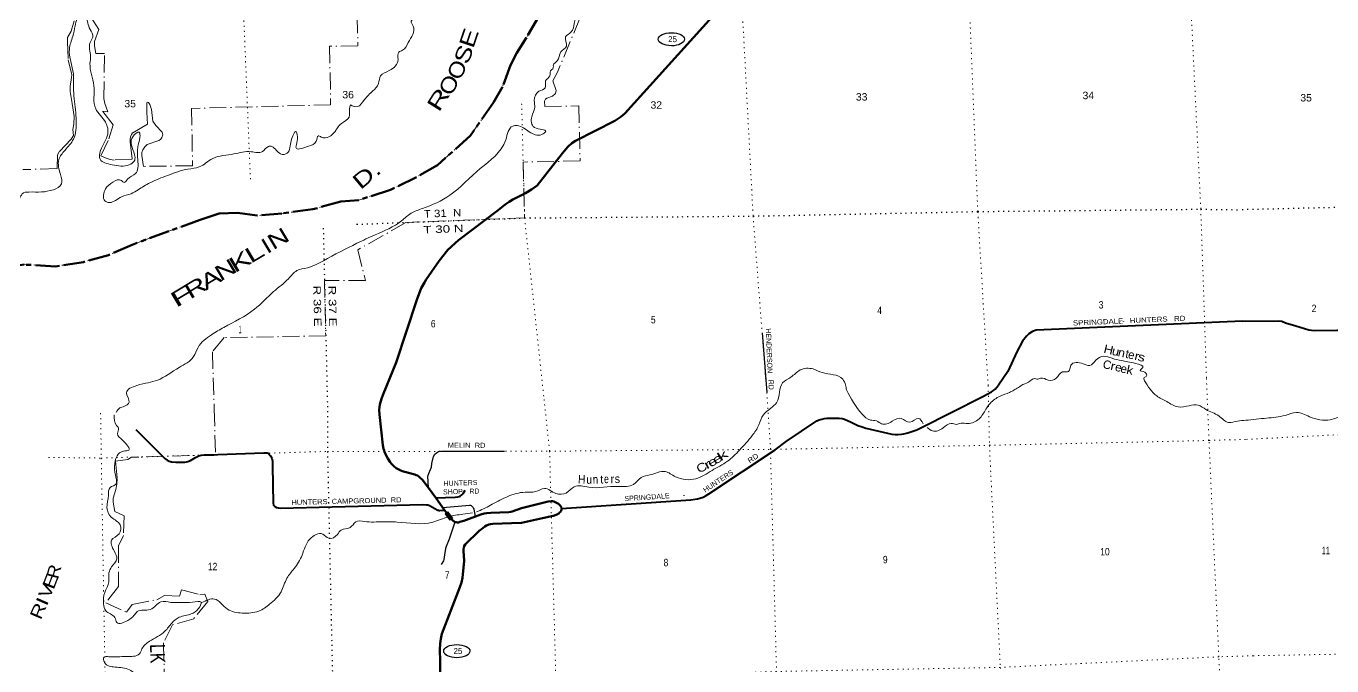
# Model space of a CAD drawing. Header units: feet. Extents: x 489137 to 739700, y 189004 to 379547.
# Drawn here: x 678686 to 709501, y 233906 to 248995 of the extents above; entities that cross this region are included whole.
import ezdxf
from ezdxf.enums import TextEntityAlignment as Align

# ---------------------------------------------------------------- set-up
doc = ezdxf.new("R2010")
doc.units = ezdxf.units.FT
doc.header["$LTSCALE"] = 80
for name, pattern in [('DOT_DASHED', [7.7, 5, -1.2, 0.3, -1.2]), ('DOTTED', [1.5, 0.3, -1.2]), ('LONG_DASH_SHORT_DASH', [9.9, 6, -1.2, 1.5, -1.2])]:
    doc.linetypes.add(name, pattern=pattern)
for name, color, linetype, lineweight in [('11', 7, 'LONG_DASH_SHORT_DASH', 60), ('17', 7, 'Continuous', 25), ('23', 7, 'Continuous', 70), ('26', 7, 'Continuous', 40), ('29', 7, 'Continuous', 25), ('39', 7, 'Continuous', 13), ('44', 7, 'DOT_DASHED', 13), ('59', 7, 'Continuous', 13), ('6', 7, 'DOTTED', 25), ('7', 7, 'DOTTED', 13)]:
    doc.layers.add(name, color=color, linetype=linetype, lineweight=lineweight)
for name, color, linetype in [('27', 7, 'Continuous'), ('30', 7, 'Continuous'), ('41', 7, 'Continuous')]:
    doc.layers.add(name, color=color, linetype=linetype)

msp = doc.modelspace()

# ---------------------------------------------------------------- linework, layer by layer
at = {"layer": '11'}
for points in [[(690772.86, 249197.59), (690495.41, 248728.04), (690262.96, 248365), (690119.08, 248071.48), (689929.78, 247560.35), (689717.69, 247191.9), (689173.62, 246416.79), (688397.06, 245714.96), (687897.5, 245434.17), (687287.63, 245131.64), (686534.38, 244893.16), (686113.66, 244857.33), (685453.47, 244674.38), (684717.81, 244577.87), (684136.17, 244524.71), (683675.69, 244594.66)], [(683675.69, 244594.66), (683244.23, 244578.69), (682794.92, 244428.82), (681185.08, 243839.42), (680629.83, 243595.22), (680041.72, 243430.76), (679382.94, 243328.65), (678638.73, 243371.24), (678391.75, 243330.93), (678136.92, 243221.69), (677791.96, 243028.73), (676606.21, 242456.08)]]:
    msp.add_lwpolyline(points, dxfattribs=at)
at = {"layer": '17'}
for centre in [(693914.52, 248685.38), (688850.4, 234253.82)]:
    msp.add_ellipse(centre, major_axis=(309.24, -1), ratio=0.500121, dxfattribs=at)
at = {"layer": '23'}
for p, q in [((688351.88, 237871.74), (688562.79, 237581.48)), ((688562.79, 237581.48), (688713.6, 237373.93))]:
    msp.add_line(p, q, dxfattribs=at)
for points in [[(696273.27, 250766.93), (692814.45, 246934.5), (692724.12, 246856.84), (692577.79, 246763.22), (691654.62, 246286.94), (691561.68, 246230.6), (691469.27, 246151.66), (691342.92, 246002.13), (690743.95, 245239.38), (690615.96, 245140.3), (690473.27, 245058.93), (690175.39, 244907.89), (690088.12, 244852.91), (689993.61, 244786.87), (689822.24, 244656.08), (688890.61, 243943.18), (688639.65, 243714.88), (688436.05, 243457.81), (688129.26, 243021.66), (688085.2, 242950.62), (688012.81, 242815.89), (687904.71, 242539.68), (687415.71, 241063.38), (687350.98, 240891.72), (687103.61, 240293.75), (687072.28, 240201.83), (687031.72, 240070.42)], [(687031.72, 240070.42), (687021.09, 239942.69), (687024.87, 239836.68), (687103.17, 239110.57), (687121.36, 239024.59), (687134.47, 238982.39), (687146.98, 238950.54), (687178.12, 238884.51), (687224.91, 238795.7), (687279.99, 238708.44), (687310.54, 238668.71), (687361.67, 238615.2), (687420.27, 238570.17), (687462.9, 238544.99), (687511.08, 238521.06), (687548.02, 238505.85), (687592.44, 238491.25), (687859.26, 238417.57), (687891.98, 238405.71), (687923.5, 238392.33), (687961.34, 238365.83), (687995.39, 238335.54), (688034.83, 238298.38), (688180.57, 238107.5), (688351.88, 237871.74)], [(688713.6, 237373.93), (688761.58, 237326.58), (688776.01, 237315.07), (688794.69, 237304.82), (688810.52, 237297.81), (688836.31, 237291.57), (688862.8, 237287.78), (688876.67, 237288.02), (688889.29, 237289.67), (688924.28, 237300.08), (689012.26, 237325.64), (689418.64, 237479.41), (689491.84, 237498.85), (689556.22, 237509.02), (689651.37, 237517.65), (690074.55, 237532.09), (690128.44, 237539.55), (690158.71, 237549.01), (690374.07, 237623.08), (690439.65, 237644.61), (691004.08, 237783.91), (691080.03, 237791.32), (691110.3, 237787.54), (691140.57, 237781.86), (691201.11, 237753.46), (691248.41, 237725.07), (691263.44, 237711.96), (691287.92, 237684.57), (691302.98, 237664.32), (691318.41, 237641.78), (691324.11, 237620.38)], [(691324.11, 237620.38), (691325.97, 237613.38), (691323.34, 237592.9), (691311.86, 237565.81), (691293.81, 237539.55), (691277.16, 237521.4), (691255.97, 237501.69), (691229.55, 237483.45), (691193.54, 237465.73), (691128.74, 237442.9), (691126.79, 237440.81), (690873.6, 237387.25)], [(690873.6, 237387.25), (690375.66, 237281.9), (690143.98, 237271.98), (689700.64, 237256.84), (689648.25, 237251.18), (689604.4, 237238.57), (689554.27, 237218.69), (689510.76, 237190.3), (689429.41, 237129.72), (689381.45, 237092.49), (689043.59, 236765.97), (689024.56, 236732.19), (689015.1, 236698.12), (689007.53, 236652.69), (689008.33, 236617.37), (689022.32, 236385.64), (688985.74, 235980.56), (688958.35, 235872.77), (688922.6, 235762.36), (688500.52, 234661.25), (688470.03, 234543.5), (688455.12, 234430.31), (688452.67, 234284.46), (688453.65, 234019.99), (688443, 232032.79)]]:
    msp.add_lwpolyline(points, dxfattribs=at)
at = {"layer": '26'}
for points in [[(707394.48, 242034.16), (702523.23, 241824.75), (702435.24, 241795.07), (702346.47, 241736.58), (702293.86, 241683.08), (702196.6, 241560.41), (702065, 241314.14), (701853.45, 240847.42), (701630.75, 240523.89)], [(707394.48, 242034.16), (708233.36, 242043.89), (708317.69, 242033.34), (708406.59, 242000.26), (708647.24, 241923.67), (708953.68, 241829.42), (709017.18, 241819.94), (709083.69, 241815.35), (709615.98, 241823.06), (709749.56, 241822.43), (709796.99, 241817.16), (709849.7, 241810.13), (709907.68, 241794.3), (710145.39, 241698.52), (712246.54, 240859.62)], [(691324.11, 237620.38), (694369.53, 237823.59), (694471.88, 237837.1), (694531.59, 237846.79), (694586.46, 237859.71), (694663.93, 237888.78), (694738.05, 237922.26), (694797.88, 237959.83), (696366.5, 239002.22), (696620.12, 239197.3), (697342.86, 239682.86), (697400.31, 239707.95), (697463.25, 239727.32), (697522.96, 239740.24), (697587.2, 239748.61), (697871.57, 239751.55), (697940.96, 239743.47), (697999.06, 239724.09), (698159.38, 239651.88), (698315.39, 239577.14), (698413.6, 239540.28), (698500.99, 239514.16), (699118.27, 239371.72), (699195.78, 239363.16), (699258.72, 239363.16), (699344.26, 239368.01), (699398.1, 239379.71), (699497.58, 239401.92), (699565.37, 239422.91), (699706.26, 239475.07), (699799.38, 239516.58), (701266.59, 240258.98), (701467.72, 240366.18), (701514.16, 240399.11), (701551.28, 240434.64), (701630.75, 240523.89)], [(681272.52, 239480.3), (681961.79, 238798.48), (682015.84, 238757.57), (682061.48, 238734.13), (682116.14, 238721.26), (682216.21, 238711.76), (682434.49, 238711.6), (682470.67, 238714.83), (682506.04, 238722.87), (682566.33, 238750.22), (682686.39, 238822.78), (682762.48, 238856.4), (682817.96, 238874.1), (682887.19, 238879.98), (683121.44, 238887.17), (683211.28, 238891.15), (684293.88, 238927.55), (684376.48, 238927.55), (684399, 238922.54), (684456.43, 238861.93), (684486.05, 238808.14), (684498.71, 238737.39), (684502.61, 238616.39), (684516.6, 237743.12), (684527, 237698.7), (684555.18, 237665.9), (684598.48, 237641.12), (684635.57, 237630.5), (684691.48, 237626.18), (688049.99, 237710.2), (688133.35, 237706.13), (688162.88, 237701.25), (688186.41, 237694.87), (688203.14, 237688.02), (688223.92, 237678.16), (688386.7, 237585.45), (688403.01, 237578.09), (688417.39, 237574.64), (688430.04, 237573.49), (688451.41, 237574.18), (688562.79, 237581.48)], [(688352.08, 237869.55), (688811.61, 237883.52), (688876.16, 237891.14), (688903.49, 237899.18), (688932.18, 237911.32), (688971.02, 237939.4), (689003.82, 237972.78), (689051.05, 238048.04)]]:
    msp.add_lwpolyline(points, dxfattribs=at)
at = {"layer": '29'}
msp.add_line((696056.72, 241764.25), (696164.04, 240352.97), dxfattribs=at)
for points in [[(688181.4, 238106.41), (688167.81, 238380.91), (688187.06, 238439.25), (688230.73, 238537.41), (688249.93, 238592.04), (688262.03, 238680.29), (688298.16, 238847.63), (688335.25, 238902.1), (688372.64, 238933.99), (688420.58, 238965.02), (688487.88, 238971.79), (689971.97, 238968.71)], [(688522.02, 237637.59), (689152.84, 237697.97), (689170.55, 237696.66), (689188.51, 237687.68), (689215.07, 237664.58), (689235.67, 237640.49), (689254.62, 237599.8), (689282.38, 237427.85)], [(688805.08, 237299.13), (688667.79, 236891.2), (688597.97, 236722.65), (688585.6, 236675.21), (688562.77, 236524.66), (688544.08, 236412.58), (688533.49, 236381.88), (688483.29, 236294.65)]]:
    msp.add_lwpolyline(points, dxfattribs=at)
at = {"layer": '39'}
for points in [[(687858.33, 269537.01), (687868.91, 269408.15), (687805.52, 269143.47), (687784.66, 268817.66), (687617.91, 267931.53), (687601.15, 267718.94), (687446.28, 267184.56), (687352.44, 266579.6), (687209.29, 265769), (687183.61, 265465.24), (687249.35, 265203.02), (687196.78, 265090.14), (687042.58, 264939.41), (687038.86, 264872.65), (687118.22, 264855.21), (687234.11, 264889.52), (687376.44, 264631.61), (687466.53, 264501.43), (687992.04, 263444.96), (688052.1, 263224.65), (688112.15, 262814.08), (688132.47, 262132.28), (688215.59, 261547.6), (688330.69, 261087.2), (688397.45, 260853.28), (688276.32, 260738.02), (688200.86, 260644.54), (688319.7, 260537.61), (688473.88, 260286.54), (688581.33, 260043.93), (688598.11, 259796.16), (688675.77, 259481.85), (688665.69, 259251.32), (688444.84, 258813.58), (688407.28, 258618.44), (688444.29, 258254.27), (688552.09, 258116.67), (688512.69, 257973.96), (688447.28, 257824.29), (688539.12, 257623.55), (688575.67, 257445.12), (688658.71, 257092.63), (688631.72, 256998.82), (688603.04, 256838.31), (688635.27, 256552.71), (688634.79, 256106.47), (688573.38, 255785.31), (688535.43, 255428.63), (688549.28, 255091.92), (688558.94, 254759.1), (688603.92, 254455.77), (688558.99, 254355.27), (688585.04, 254073.5), (688562.15, 253862.71), (688582.6, 253661.37), (688580.17, 253407.02), (688568.11, 253232.95), (688542.4, 253102.84), (688571.66, 253017.03), (688547.5, 252842.55), (688535.47, 252725.02), (688479.23, 252601.92), (688582.6, 252489.74), (688559.15, 252338.17), (688506.84, 252045.6), (688442.88, 251912.14), (688457.78, 251660.26), (688407.76, 251474.78), (688307.82, 251273.44), (688338.07, 251159.4), (688273.69, 250922.95), (688256.72, 250716.41), (688222.48, 250426.48), (688102.2, 250056.85), (687961.58, 249979.28), (687966.68, 249834.08), (687938.7, 249653.41), (687911.71, 249444.5), (687862.08, 249190.38), (687773.89, 249114.64), (687820.41, 248997.12), (687702.93, 248605.37), (687569.95, 248425.09), (687482.64, 248381.68), (687462.52, 248207.34), (687257.62, 247947.83), (687052, 247823.59), (686999.97, 247638.04), (686868.72, 247465.9), (686669.97, 247261.13), (686504.16, 247095.86), (686339.26, 247134.56)], [(680260.73, 250934.01), (680130.31, 250715.03), (680041.23, 250606.95), (680042.19, 250292), (680108.96, 250173.17), (680191.36, 249953.92), (680117, 249656.55), (679940.86, 249325.36), (679842.92, 249003.66), (679787.27, 248754.67), (679707, 248453.05), (679802.29, 247866.78), (679803.26, 247551.82), (679822.83, 247281.94), (679869.4, 246760.6), (679803.68, 246332.29), (679599.06, 246064.72), (679457.34, 245845.77), (679498.04, 245491.82), (679519.8, 245274.51), (679328.8, 245136.63), (678751.26, 245082.26), (678593.23, 245040.44), (678555.16, 244974.5), (678508.61, 244920.39), (678118.49, 244933.1), (677853.48, 244948.13), (677662.57, 245094.96), (677508.64, 245281.43), (677243.34, 245419.62), (676855.21, 245375.87), (676582.41, 245382.55), (676515.6, 245435.9)], [(686339.26, 247134.56), (686319.84, 247055.14), (686308.85, 246850.83), (686126.55, 246695.08), (686033.15, 246594.92), (685977.51, 246512.23), (685649.1, 246377.66), (685583.43, 246407.69), (685531.36, 246280.7), (685347.79, 246161.25), (685065.09, 246105), (685089.6, 246384.49), (685046.82, 246510.21), (685000.34, 246454.08), (684912.85, 246127.99), (684848.75, 245998.56), (684691.89, 245981), (684487.89, 246155.64), (684402.99, 246158.75), (684261.97, 246034.73), (683999.54, 246033.7), (683587.5, 245981.03), (683088.64, 245870.84), (682770.49, 245674.04), (682505.79, 245622.45), (682028.44, 245474.64), (681606.53, 245300.49), (681329.74, 245133.39), (681163.39, 245040.79), (680937.79, 244968.35), (680651.73, 244835.26), (680547.4, 244874.04), (680559.74, 245155.13), (680733.83, 245314.62), (680934.28, 245355.9), (681000.65, 245305.71), (681076.67, 245383.05), (681267.82, 245516.89), (681323.32, 245833.8), (681320.48, 246144.65), (681371.03, 246372.55), (681356.77, 246491.18), (681201, 246384.82), (681215.49, 246060.82), (681235.51, 245810.47), (681121.17, 245725.83), (680713.33, 245725.81), (680432.25, 245853.36), (680441.02, 246063.65), (680613.3, 246447.21), (680561.04, 246728.07), (680327.82, 247045.06), (680286.45, 247590.8), (680193.42, 248112.55), (680207.64, 248282.65), (680194.22, 248607.26), (680258.4, 248734.68), (680195.42, 248918.25), (680139.69, 249067.75), (680139.45, 249330.36), (680279.59, 249640.79), (680359.66, 249981.26), (680399.7, 250211.58), (680148.36, 250315.87), (680185.47, 250581.67), (680252.06, 250774.86), (680290.25, 250932.59), (680261.94, 250933.63)], [(692316.32, 249928.5), (692092.73, 249741.04), (691799.1, 249478.46), (691692.34, 249299.09), (691619.96, 249060.34), (691552.36, 248858.1), (691417.18, 248740.33), (691437, 248520.94), (691302.46, 248385.02), (691220.89, 248178.26), (691129.44, 248080.19), (691123.99, 248005.29), (691063.75, 247938.59), (691043.58, 247822.8), (690946.86, 247702.33), (690934.31, 247542.39), (690787.85, 247458.56), (690678.39, 247240.73), (690688.23, 247075.5), (690617.09, 246859.01), (690684.5, 246606.94), (690948.31, 246511.1), (690856.01, 246437.22), (690560.99, 246501.69), (690277.26, 246647.32), (690170.6, 246637.56), (690004.33, 246312.77), (689404.09, 245639.76), (688685.34, 245007.06), (688042.17, 244693.98), (687771.61, 244579.59), (687547.67, 244402.22), (686921.28, 244071.55), (686494.17, 243872.99), (685703.02, 243461.89), (685323.25, 243295.26), (685077.27, 243228.17), (684876.01, 243037.44), (684525.31, 242732.5), (684075.53, 242317.1), (683351.64, 241888.15), (683058.93, 241714.44), (682744.25, 241418.83), (682636.88, 241199.05), (682298.61, 240943), (681788.18, 240644.63), (681301.92, 240520.74), (681053.71, 240344.53), (681114, 240122.5), (681006.28, 240027.9), (680896.57, 239989.77), (680807.79, 239880.58)], [(702210.78, 240544.38), (702382.57, 240626.42), (702483.58, 240682.43), (702540.68, 240666.24), (702626.61, 240691.43), (702807.85, 240647.24), (702998.22, 240688.17), (703146.38, 240838.69), (703289.27, 240851.73), (703342.79, 240994.92), (703632.32, 241029.2), (703787.14, 240990.15), (703932.04, 241118.35), (704116.68, 241207.54), (704314.19, 241159.88), (704538.06, 241109.1), (704869.59, 241039.84), (705042.59, 240942.86), (704974.28, 240875.88), (705084.8, 240833.28), (705128.32, 240743.93), (705071.11, 240705.6), (705077.66, 240632.32)], [(696466.17, 240361.3), (696539.24, 240579.1), (696734.35, 240715.1), (696954.54, 240884.27), (697256.52, 240908.88), (697471.52, 240823.46), (697957.4, 240670.72), (698022.85, 240531.65), (698044.61, 240413.28)], [(689316.82, 237542.77), (689356.65, 237556.66), (689687.21, 237716.97), (690053.15, 237900.87), (690460.7, 238001.58), (690706.27, 238015.19), (690919.16, 238090.14), (691190.12, 237971.46), (691427.71, 237982.74), (691617.52, 238131.51), (691962.89, 238120.74), (692662.13, 238139.93), (693021.47, 238184.24), (693204.6, 238348.89), (693403.94, 238409.17), (693763.87, 238489.85), (694014.84, 238366.35), (694490.72, 238320.29), (694872.37, 238514.9), (695235.03, 238730.99), (695525.12, 238996.75), (695820.32, 239337.43), (695977.71, 239591.96), (696079.59, 239822.11), (696260.86, 239982.66), (696394.91, 240113.09), (696466.17, 240361.3)], [(698044.16, 240415.7), (698416.86, 239840.56), (698609.9, 239702.69), (698753.86, 239684.07), (698875.72, 239612.08), (699121.4, 239674.16), (699338.63, 239741.2), (699539.84, 239652.11), (699744.04, 239742.87), (699853.64, 239613.99)], [(699947.38, 239524.88), (700076.45, 239446.86), (700329.79, 239519.34), (700519.33, 239623.67), (700637.18, 239602.01), (700749.02, 239630.61), (700906.68, 239622.62), (701176.71, 239732.1), (701335.22, 239958.4), (701436.64, 240097.66), (701670.05, 240266.3), (701890.56, 240354.8), (701993.18, 240404.88), (702210.78, 240544.38)], [(705077.66, 240632.32), (705367.41, 240273.16), (705604.68, 240139.03), (705871.93, 240012.13), (706137.01, 240042.66), (706348.33, 240054.94), (706529.87, 239952.97), (706830.38, 239801.11), (707062.41, 239646.59), (707274.96, 239679.11), (707467.24, 239697.52)], [(680762.21, 239830.63), (680818.56, 239578.37), (680865.41, 239515.58), (680846.33, 239385.59), (680967.74, 239222.71), (681109.98, 238991.98), (680981.63, 238972.84), (680830.91, 238855.89), (680771.89, 238613.28), (680810.24, 238324.09), (680812.37, 238200.87), (680666.66, 238110.37), (680629.34, 237931.21), (680594.55, 237637.03), (680696.11, 237414.81), (680909.19, 237229.26), (680881.12, 237020.16), (680701.39, 236871.79), (680763.93, 236615.74), (680829.74, 236430.5), (680704.04, 236241.83), (680641.13, 236098.01), (680625.76, 235822.77), (680540.42, 235633.65), (680514.5, 235370.11), (680567.43, 235204.56), (680779.55, 235043.2), (680828.56, 234925.96), (681086.71, 234978.44), (681231.39, 235095.15), (681308.46, 235187.01), (681615.19, 235235.32), (681868.34, 235414.83), (682102.77, 235403.78), (682361.06, 235401.73), (682612.91, 235409.53), (682814.81, 235405.29), (682756, 235259.62), (682583.53, 235131.72), (682300.22, 235052.02), (682124.03, 234915.9), (681960.23, 234721.7), (681596.35, 234485.38), (681419.9, 234304.82), (681359.9, 234189.39), (681045.59, 234128.67), (680640.42, 234120.95), (680521.83, 234110.26), (680538.76, 233987.74), (680785.15, 233878.2), (681128.73, 233810.82), (681319.73, 233622.38), (681336.32, 233303.96), (681273.57, 233002.63), (681265.89, 232481.32), (681365.19, 232111.59), (681385.76, 231999.31), (681286.48, 232112.56), (681196.74, 232290.81), (681155.08, 232273.03), (681255.32, 231982.1), (681326.34, 231766.77), (681334.27, 231514.65), (681324.46, 231405.22), (681487.11, 231373.19), (681838.02, 231170.8), (682010.08, 230951.33), (682095.28, 230581.05), (682177.05, 230093.52), (682204.69, 229648.3), (682332.3, 229481.62), (682688.01, 229208.73), (682743.64, 228974.63), (682689.02, 228671.6), (682543.16, 228278.18), (682643.52, 228086.21), (682821.01, 227780.11), (682978.81, 227717.61), (683115.37, 227733.03), (683117.04, 227537.21), (682985.46, 227344.27), (682979.55, 227136.03), (683054.37, 226926.91), (683064.12, 226781.89), (683102.18, 226686.44), (683027.45, 226433.12), (683066.33, 226214.51), (683174.96, 225966.32), (683264.25, 225697.18), (683340.1, 225615.32), (683381.02, 225600.76)], [(707467.24, 239697.52), (707961.45, 239749.55), (708399.7, 239814.7), (708664.24, 239882.92), (708971.96, 239782.75), (709462.56, 239712.09), (709757.98, 239829.67), (709925.75, 239893.08), (710153.54, 239764.34), (710596.54, 239593.34), (710990.58, 239651.16), (711724.15, 239767.25), (712025.99, 239660.85), (712351.87, 239561.2), (712619.7, 239585.08), (712830.42, 239558.85), (713062.12, 239434.27), (713360.15, 239461.04), (713541.19, 239413.76), (713643.95, 239420.76), (713902.85, 239404), (714131.77, 239446.96), (714277.58, 239501.66), (714571.93, 239445.52), (714940.46, 239337.01), (715340.34, 239261.7), (715540.21, 239332.1), (715634.96, 239336.85), (715758.47, 239324.26), (715843.48, 239387.3), (715947.28, 239357.98), (716020.13, 239352.01), (716181.04, 239443.49), (716325.48, 239405.25), (716485.07, 239401.78), (716767.55, 239337.22), (717164.49, 239223.47), (717820.66, 239292.89)], [(682829.99, 235396.91), (683130.5, 235482.22), (683436.44, 235243.74), (683787.01, 235152.4), (684178.5, 235199.98), (684432.44, 235359.32), (684701.36, 235650.51), (684841.87, 235975.06), (685012.46, 236201.83), (685199.7, 236518.11), (685380.44, 236896.74), (685684.47, 237013.6), (685829.6, 236914.25), (686033.72, 237007.03), (686120.46, 237109.36), (686332.05, 237166.08), (686465.78, 237304.58), (686671.3, 237310.58), (687103.21, 237305.2), (687444.39, 237298.31), (688283.72, 237294.7), (688645.91, 237422.68), (688993.82, 237482.77), (689218.77, 237518.64)]]:
    msp.add_spline(points, degree=3, dxfattribs=at)
at = {"layer": '44'}
for points in [[(679821.93, 249119.86), (679748.78, 248873.24), (679664.44, 248727.33), (679664.73, 248627.74), (679677.76, 248202.54), (679765.34, 247849.55), (679755.33, 247784.46), (679726.61, 247567.16), (679725.64, 247451.58), (679773.23, 247170.41), (679817.89, 246860.68), (679813, 246679.08), (679791.63, 246555.05), (679801.51, 246418.7), (679752.95, 246325.13), (679469.65, 246032.99), (679427.33, 245957.29), (679416.86, 245634.42), (678606.2, 245609.64)], [(681453.01, 245687.11), (681416.69, 245946.74), (681418.21, 246012.35), (681437.44, 246074.37), (681484.46, 246151.35), (681540.04, 246202.9), (681817.82, 246297.81), (681856.32, 246320.29), (681888.38, 246365.2), (681914.03, 246427.22), (681898.71, 246490.1), (681750.26, 246653.55), (681676.45, 246754.48), (681647.77, 247028.48), (681608.42, 247145.74), (681573.91, 247196.09), (681544.3, 247199.2), (681533.87, 247184.84), (681532.55, 246966.55), (681549.43, 246682.1), (681198.29, 246477.98), (681174.58, 246442.19), (681153.2, 246382.31), (681140.38, 246330.99), (681142.23, 246266.19), (681187.33, 245853.23), (680765.74, 245837.03), (680669.15, 245849.84), (680575.11, 245879.78), (680451.69, 245935.07), (680635.22, 246334.42), (680744.02, 246668.97), (680489.74, 246989), (680613.39, 246974.38), (680541.99, 247169.28), (680520.85, 247288.98), (680534.5, 248348.27), (680328.44, 248350.41), (680301.57, 248531.48), (680303.48, 248634.62), (680399.78, 248916.27), (680223.3, 249202.17)], [(686499.3, 249231.71), (686514.87, 248532.96), (685846.8, 248519.74), (685873.07, 247137.18), (682590.08, 247055.67), (682613.86, 245700.4), (681453.01, 245687.11)], [(691761.28, 249201.67), (691227.86, 247905.09), (691118.91, 247705.93), (691196.72, 247475.78), (691175.39, 247406.67), (691106.01, 247339.79), (690976.04, 247297.65), (690940.31, 247269.8), (690921.79, 247223.33), (690923.71, 247096.08), (691729, 247113.25), (691759.1, 245814.74), (690417.55, 245788.58), (690449.16, 244470.27), (687650.45, 244362.2), (686512.5, 243717.32), (686692.45, 242993), (685726.79, 242993.45), (685755.57, 241690.39), (683357.32, 241647.91), (683080.86, 241314.59), (683126.78, 239961.98)], [(690772.86, 249197.59), (690495.41, 248728.04), (690262.96, 248365), (690119.08, 248071.48), (689929.78, 247560.35), (689717.69, 247191.9), (689173.62, 246416.79), (688397.06, 245714.96), (687897.5, 245434.17), (687287.63, 245131.64), (686534.38, 244893.16), (686113.66, 244857.33), (685453.47, 244674.38), (684717.81, 244577.87), (684136.17, 244524.71), (683675.69, 244594.66)], [(683675.73, 244594.55), (683248.11, 244581.6), (682798.8, 244431.73), (681188.96, 243842.33), (680633.71, 243598.13), (680045.6, 243433.67), (679386.82, 243331.56), (678642.61, 243374.15), (678395.63, 243333.84), (678140.8, 243224.6), (677795.84, 243031.64), (676606.18, 242457.1)], [(683126.78, 239961.98), (683153.76, 238883.72), (681345.89, 238827.38), (681175.68, 238824.88), (681082.7, 238777), (680791.95, 238735.23), (680834.16, 238329.05), (680828.42, 238191.17), (680802.83, 238062.91), (680740.13, 237859.98), (680739.46, 237763.3), (680777.87, 237544.51), (680997, 237441.53), (680983.26, 236982.24), (680868.14, 236736.47), (680863, 235774.48), (680568.67, 235395.12), (681052.24, 235171.05), (681192.6, 235355.37), (681768.79, 235464.93), (681951.5, 235568.37), (682303.96, 235546.33), (682355.14, 235696.2), (682784.7, 235584.79), (682905.19, 235598.47), (682974.17, 235427.9), (682640.93, 235018.45), (682137.15, 234873.85), (681927.8, 234449.95), (682021.2, 231199.28)]]:
    msp.add_lwpolyline(points, dxfattribs=at)
at = {"layer": '59'}
for points in [[(688640.82, 237537.52), (688752.55, 237386.94), (688689.31, 237340.02), (688577.58, 237490.59)], [(688588.77, 237488.93), (688639.16, 237526.32), (688741.35, 237388.59), (688690.96, 237351.21)]]:
    msp.add_lwpolyline(points, close=True, dxfattribs=at)
at = {"layer": '6'}
msp.add_line((685698.23, 244231.02), (685797.05, 240032.52), dxfattribs=at)
for points in [[(723855.82, 245069.25), (723204.18, 245039.15), (722532.12, 245012.79), (717169.96, 244907.51), (711607.5, 244760.75), (707311.29, 244662.99)], [(686486.51, 244320.97), (690449.16, 244470.27), (695841.8, 244514.41), (701143.95, 244621.69), (706407.54, 244677.16), (707311.29, 244662.99)], [(685797.05, 240032.52), (685797.22, 238962.73), (685915.41, 233664.28), (686038.26, 228349.85), (686143.17, 223081.18), (686239.99, 217761.7), (686422.58, 212364.79), (686551.12, 207008.18), (686695.15, 201668.33), (686932.44, 196418.95), (686917.83, 195187.78), (688120.47, 195215.33), (688129.22, 194144.28)]]:
    msp.add_lwpolyline(points, dxfattribs=at)
at = {"layer": '7'}
for p, q in [((690380.27, 247163.75), (690449.16, 244470.27)), ((690449.16, 244470.27), (690909.21, 240189.94))]:
    msp.add_line(p, q, dxfattribs=at)
for points in [[(683980, 245382.86), (683803.16, 249671.41), (683633.8, 255012.18), (683504.03, 260317.99), (683335.02, 265648.68), (683187.49, 271000.3), (683009.89, 276288.29), (682941.12, 278721.58)], [(701388.62, 240516.29), (701143.95, 244621.69), (700926.8, 250001.19), (700756.77, 255188.49), (700625.09, 260433.65), (700462.8, 265687.85), (700335.05, 270993.72), (700737.19, 276158.47)], [(706026.67, 276281.47), (705704.77, 271131.62), (705797.15, 265913.36), (705864.37, 260663.94), (706063.48, 255338.33), (706148.5, 249984.54), (706407.54, 244677.16), (706541.28, 240678.56)], [(695536.85, 276026.45), (694911.37, 270839.81), (695065.27, 265536.87), (695239.37, 260291.16), (695358.85, 255106.14), (695564.68, 249819.13), (695841.8, 244514.41), (696164.04, 240352.97)], [(708851.78, 195839.14), (708401.24, 195804.08), (708341.29, 196989.27), (708038.04, 202274.44), (707720.22, 207571.16), (707594.13, 212865.27), (707368.3, 218131.25), (707252.97, 223510.59), (707093.92, 228771.09), (706832.52, 234120.5), (706601.04, 239222.69), (706541.28, 240678.56)], [(701388.62, 240516.29), (701419.21, 239107.45), (701676.24, 233868.94), (701850.56, 228681.73), (701920.91, 223419.78), (702013.12, 218063.78), (702329.94, 212690.27), (702427.72, 207346.6), (702684.27, 201966.71), (702942.33, 196701.99), (702941.23, 195502.4), (704123.7, 195544.47), (704130.55, 194645.98)], [(690909.21, 240189.94), (691039.82, 238969.26), (691187.29, 233593.19), (691298.35, 228373.22), (691418.46, 223076.87), (691455.63, 220756.5)], [(698726.37, 194472.33), (698707.47, 195337.29), (697632.3, 195285.27), (697608.2, 196510.13), (697332.17, 201770.12), (697163.1, 207131.2), (697115.89, 212573.78), (696840.54, 217918.61), (696619.9, 223257.49), (696482.98, 228621.85), (696395.8, 233747.84), (696250.69, 239012.93), (696164.04, 240352.97)], [(680444.66, 239868.96), (680459.65, 238807.09), (680552.39, 233539.95)], [(707482.63, 239248.62), (711970.8, 239473.46), (717426.5, 239168.42), (722895.26, 239746.31), (728437.99, 239997.14), (729060.31, 240009.66)], [(679211.39, 238822.62), (680459.65, 238807.09), (685797.22, 238962.73), (691039.82, 238969.26), (696250.69, 239012.93), (701419.21, 239107.45), (706601.04, 239222.69), (707482.63, 239248.62)], [(707644.14, 234145.23), (712048.62, 234222.84), (717568.65, 233927.74), (723128.48, 234427.47), (728735.08, 234633.7), (734284.57, 234719.12), (738408.08, 234905.22)], [(707644.14, 234145.23), (706832.52, 234120.5), (701676.24, 233868.94), (696394.77, 233774.05), (691197.36, 233593.59), (685915.41, 233664.28), (681914.3, 233571.52)]]:
    msp.add_lwpolyline(points, dxfattribs=at)

# ---------------------------------------------------------------- texts
at = {"layer": '17'}
for p in [(693940.57, 248617.07), (688876.45, 234185.51)]:
    msp.add_text('25', height=140, dxfattribs=at).set_placement(p, align=Align.CENTER)
at = {"layer": '27'}
for s, rotation, width, p in [('SPRINGDALE   HUNTERS   RD', 2.462, 1.15, (703392.64, 241932.19)), ('RD', 33.605, 1.15, (695762.92, 238682.22)), ('HUNTERS', 33.605, 1.05, (694711.73, 237989.41)), ('SHOP', 1.741, 0.9, (688527.11, 237947.81)), ('RD', 1.741, 0.8, (689150.69, 237964.59)), ('HUNTERS  CAMPGROUND  RD', 1.433, 1.1, (684948.37, 237700.25))]:
    msp.add_text(s, height=120, rotation=rotation, dxfattribs=dict(at, width=width)).set_placement(p)
for s, rotation, p in [('-', 2.462, (704558.63, 241976.3)), ('HUNTERS', 1.741, (688538.54, 238148.36)), ('SPRINGDALE', 3.817, (692809.56, 237789.65)), ('-', 3.817, (694187.11, 237881.57))]:
    msp.add_text(s, height=120, rotation=rotation, dxfattribs=at).set_placement(p)
at = {"layer": '30'}
for s, rotation, width, p in [('HENDERSON', 272.255, 0.95, (696163.16, 241336.36)), ('RD', 272.255, 0.85, (696208.9, 240533.4)), ('MELIN  RD', 359.855, 1.1, (689080.97, 239049.08))]:
    msp.add_text(s, height=120, rotation=rotation, dxfattribs=dict(at, width=width)).set_placement(p, align=Align.CENTER)
at = {"layer": '41'}
for s, height, rotation, width, p in [('E', 363, 71.353, 1.35, (689306.61, 248656.71)), ('S', 363, 68.509, 1.3, (689181.27, 248264.22)), ('O', 363, 64.808, 1.15, (689017.12, 247890.27)), ('O', 363, 61.667, 1.2, (688821.26, 247523.26)), ('R', 363, 57.987, 1.5, (688566.37, 247168.75)), ('D.', 363, 40.02, 1.4, (686837.79, 245340.57)), ('N', 363, 30.896, 1.4, (684727.34, 243829.98)), ('L', 363, 30.896, 1.55, (684166.82, 243493.22)), ('I', 363, 30.896, 1.25, (684448.6, 243656.05)), ('N', 363, 30.896, 1.4, (683484.33, 243092.55)), ('K', 363, 30.896, 1.55, (683823.99, 243289.9)), ('A', 363, 30.896, 1.45, (683131.9, 242872.5)), ('F', 363, 30.896, 1.8, (682453.07, 242478.12)), ('R', 363, 30.896, 1.45, (682775.99, 242674.41)), ('H', 200, 346.755, 1.15, (704208.63, 241268.08)), ('u', 200, 347.204, 1.15, (704378.73, 241227.26)), ('n', 200, 347.236, 1.1, (704518.55, 241196.36)), ('r', 200, 347.204, 1.15, (704313.44, 240882.14)), ('e', 200, 345.236, 1.05, (704442.57, 240853.51)), ('k', 200, 348.141, 1.15, (704713.92, 240785)), ('r', 200, 347.141, 1.15, (704879.79, 241118.06)), ('s', 200, 345.452, 1.25, (704986.09, 241091.72)), ('e', 200, 29.412, 1.45, (695044.85, 238703.97)), ('k', 200, 33.45, 1.8, (695174.97, 238788.95)), ('C', 200, 26.973, 1.25, (694671.29, 238496.8)), ('r', 200, 29.137, 1.65, (694812.73, 238573.24)), ('e', 200, 29.412, 1.45, (694927.1, 238634)), ('H', 200, 358.348, 0.9, (691794.87, 238206.43)), ('u', 200, 359.333, 0.9, (691972.59, 238201.06)), ('n', 200, 1.333, 0.85, (692125.08, 238204.36)), ('e', 200, 1.811, 0.75, (692384.2, 238215.07)), ('s', 200, 1.811, 0.95, (692641.92, 238218.76)), ('E', 292.8, 69.093, 1.4, (679398.31, 235855.2)), ('R', 292.8, 74.891, 1.15, (679483.14, 236093.03)), ('V', 292.8, 67.253, 1.25, (679298.25, 235621.1)), ('I', 292.8, 66.46, 1.5, (679201.96, 235369.19)), ('R', 292.8, 66.46, 1.3, (679102.98, 235141.98))]:
    msp.add_text(s, height=height, rotation=rotation, dxfattribs=dict(at, width=width)).set_placement(p, align=Align.CENTER)
for s, rotation, p in [('t', 348.259, (704652.03, 241168.68)), ('e', 348.141, (704749.74, 241146.75)), ('C', 346.114, (704172.96, 240912.1)), ('e', 346.259, (704569.18, 240817.75)), ('t', 1.333, (692271.97, 238207.25)), ('r', 1.811, (692522.99, 238214.3))]:
    msp.add_text(s, height=200, rotation=rotation, dxfattribs=at).set_placement(p, align=Align.CENTER)
at = {"layer": '44', "width": 0.8}
msp.add_text('LK', height=350, rotation=271.646, dxfattribs=at).set_placement((681609.18, 234416.57))
at = {"layer": '6'}
for s, rotation, width, p in [('T 31  N', 2.211, 1.15, (688517.34, 244494.24)), ('T 30 N', 2.211, 1.35, (688536.93, 244121.83)), ('R 36 E', 271.265, 1.35, (685473.35, 242392.62)), ('R 37 E', 271.265, 1.35, (685830.41, 242390.1))]:
    msp.add_text(s, height=175, rotation=rotation, dxfattribs=dict(at, width=width)).set_placement(p, align=Align.CENTER)
at = {"layer": '7'}
for s, width, p in [('36', 1.05, (686148.36, 247290.93)), ('34', 1.05, (703616.74, 247272.24)), ('35', 1.05, (681004.89, 247078.37)), ('32', 1.05, (693421.18, 247046.79)), ('33', 1.05, (698267.84, 247239.62)), ('4', 0.85, (698771.82, 242202.21)), ('3', 0.85, (703998.69, 242334.68)), ('1', 0.4, (683703.65, 241752.97)), ('6', 0.85, (688237.84, 241888.73)), ('5', 0.85, (693430.84, 241983.57))]:
    msp.add_text(s, height=175, dxfattribs=dict(at, width=width)).set_placement(p)
for s, width, p in [('35', 1.05, (708893.24, 247218.28)), ('2', 0.85, (709080.57, 242250.74)), ('10', 0.85, (704146.03, 236511.77)), ('11', 0.65, (709356.99, 236540.06)), ('8', 0.85, (693786.26, 236255.24)), ('9', 0.85, (698961.91, 236325.52)), ('12', 0.85, (683087.58, 236161.1)), ('7', 0.85, (688623.93, 235963.58))]:
    msp.add_text(s, height=175, dxfattribs=dict(at, width=width)).set_placement(p, align=Align.CENTER)

doc.saveas('drawing.dxf')
